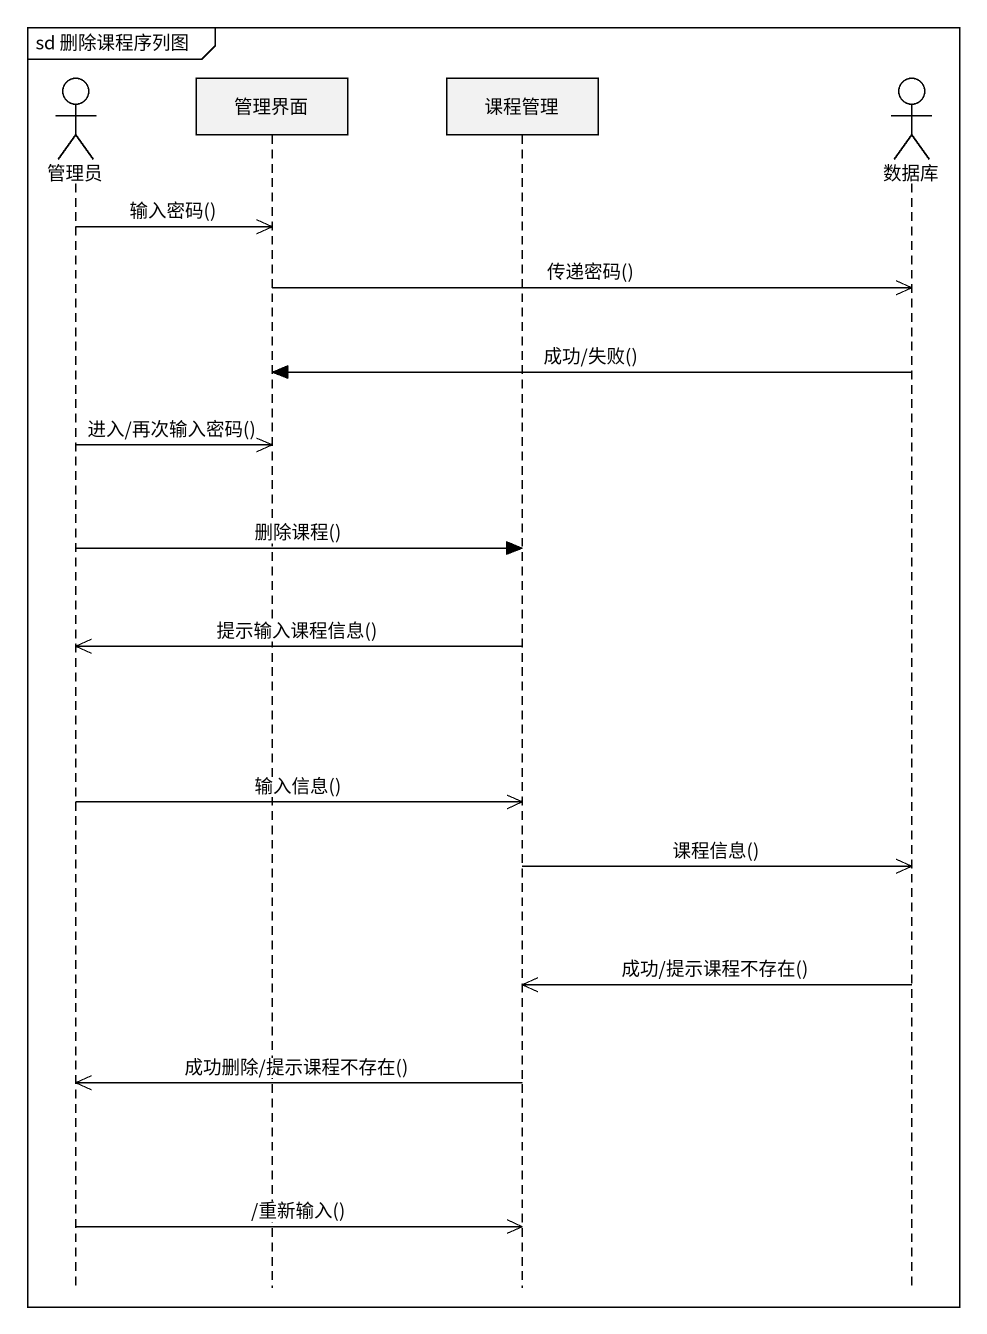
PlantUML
@startuml
mainframe sd 删除课程序列图
hide footbox
actor 管理员
participant 管理界面
participant 课程管理
actor 数据库

管理员 ->> 管理界面 : 输入密码()
管理界面 ->> 数据库 : 传递密码()
数据库 -> 管理界面 : 成功/失败()
管理员 ->> 管理界面 : 进入/再次输入密码()
管理员 -> 课程管理 : 删除课程()
课程管理 ->> 管理员 : 提示输入课程信息()
管理员 ->> 课程管理 : 输入信息()
课程管理 ->> 数据库 : 课程信息()
数据库 ->> 课程管理 : 成功/提示课程不存在()
课程管理 ->> 管理员 : 成功删除/提示课程不存在()
管理员 ->> 课程管理 : /重新输入()
@enduml
